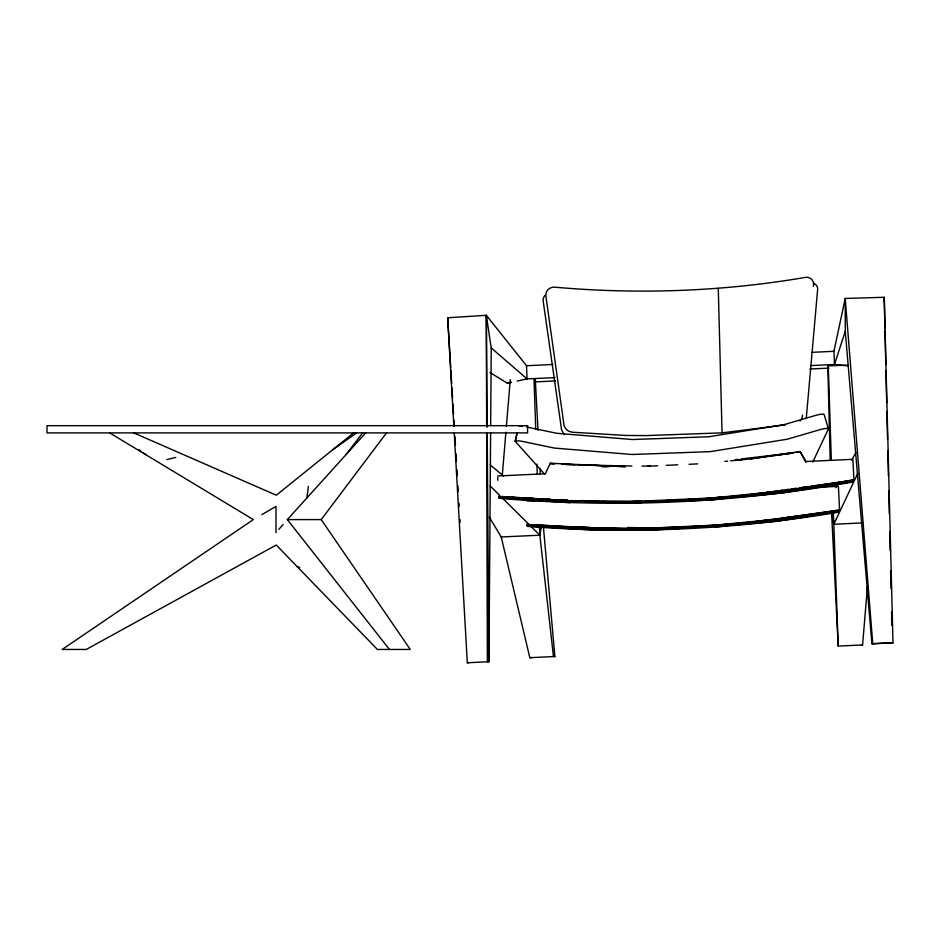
<?xml version="1.0" encoding="UTF-8"?>
<svg xmlns="http://www.w3.org/2000/svg" width="940" height="940" viewBox="0 0 940 940"><rect width="100%" height="100%" fill="white"/><g stroke="black" fill="none" stroke-linecap="round" stroke-linejoin="round"><path stroke-width="1.41" d="M490.61 432.952L488.953 661.713L487.355 661.819L486.673 432.764M490.668 425.62L491.221 347.906L486.321 315.299L447.663 317.779L453.832 425.949M540.136 526.941L539.854 535.189L553.46 656.602L554.882 656.496L543.379 526.541M884.058 301.576L884.235 297.287L845.213 298.462L833.956 351.302L834.485 364.485L848.045 365.907M502.36 474.571L505.896 432.224M506.378 426.384L510.279 379.643M802.466 415.151L802.455 415.727A8.483 7.638 -42.2 0 1 800.093 420.92M831.618 512.97L838.198 646.074L862.591 644.946L867.444 586.595M806.238 418.688L817.542 290.578A8.178 7.367 -42.2 0 0 816.531 285.384L813.511 282.834M306.934 497.918L308.367 486.321M541.287 527.222L539.854 535.189L501.22 536.987L489.341 517.129M544.742 474.289L515.226 441.389L517.035 433.176M515.226 441.389L517.047 433.434M813.359 286.336L813.535 285.654A8.366 7.543 -42.2 0 0 804.193 277.558L804.005 277.629C721.661 291.635 637.402 294.584 554.236 287.123A9.224 8.46 31 0 0 545.835 295.724L564.047 425.362A9.341 8.566 31 0 0 569.1 431.343L572.225 432.212L625.758 435.443L645.862 435.596L722.061 432.858L785.593 424.856M884.951 328.037L884.235 297.287L893 642.784L872.755 643.736L845.213 298.462L845.272 331.291L834.485 364.485L811.02 365.589M847.986 365.143L828.281 365.825L827.846 366.976L830.184 460.4M625.194 466.71L550.299 463.244L545.341 473.748L497.671 475.993M857.785 473.396L833.827 524.273L838.198 646.074M812.724 462.139L828.434 428.899L824.121 414.611A8.601 1.528 -16.5 0 0 816.096 415.269L784.113 424.61L708.795 436.759L632.561 439.532L556.727 433.281L526.694 427.019M730.545 460.823L750.508 458.873L800.105 451.517L806.05 461.517L852.921 459.319L853.908 479.706L852.721 482.044C736.232 503.006 617.11 508.481 499.199 498.282L498.623 496.273L570.051 500.726L618.215 502.195L641.292 501.279L570.051 500.726L498.764 496.778L516.248 497.565M812.16 487.578L838.421 486.344L839.561 509.88L838.363 512.194C735.761 529.62 631.128 534.402 527.364 526.4L526.788 524.391C631.069 532.228 736.208 528.01 839.314 510.338L781.868 518.069M835.989 487.719L838.127 483.959M851.652 460.118L855.917 452.598M544.906 295.36L544.072 296.594A9.024 8.284 31 0 0 543.155 300.918L561.58 429.815L564.212 434.644M389.442 649.458L287.346 519.597L321.21 519.597L386.516 432.894M346.096 454.572L362.664 432.894M278.898 529.314L283.116 524.461M287.346 519.597L365.672 432.894M353.64 432.894L276.313 495.216L133.75 432.894M515.214 441.13L518.88 440.872A9.153 1.481 12.7 0 1 523.145 441.553L554.365 448.075L632.091 454.49L710.229 451.647L787.426 439.18L820.221 429.603A8.965 1.598 -16.5 0 1 824.415 428.64L827.423 428.382A8.425 1.492 -16.5 0 1 828.434 428.899M332.842 449.649L356.648 432.894M261.778 514.685L276.007 506.413L276.007 532.639M166.674 459.613L175.768 457.428M489.963 372.487L507.353 383.203L511.572 382.274M517.2 381.053L527.046 378.914L554.917 377.61M853.908 479.706C776.146 494.581 697.304 500.809 618.215 502.195L602.188 501.466M839.561 509.88L777.298 519.127L714.894 525.19L737.336 524.062L839.079 510.808L714.471 527.269M762.457 493.042L737.841 496.52L715.963 497.554M765.348 492.63L769.695 492.02M772.586 491.608L775.488 491.209M779.836 490.586L782.726 490.187M785.617 489.775L788.519 489.364M792.866 488.753L795.757 488.342M800.105 487.731L808.788 486.509M811.678 486.098L853.673 480.176L783.22 490.786L712.344 497.965L618.215 502.195L618.402 502.865L641.033 503.299L619.072 502.454M750.508 458.873L793.149 452.998M800.257 452.022L795.922 452.528M769.625 492.149L737.841 496.52L738.029 497.19L782.573 492.948L852.956 481.574L711.944 500.045L618.402 502.865L499.058 497.777L570.051 502.712M772.516 491.749L776.851 491.162M779.742 490.762L784.077 490.163M786.968 489.764L797.085 488.377M799.975 487.978L853.438 480.646L738.029 497.19L618.402 502.865M601.412 527.822L632.091 529.02L737.336 524.062L771.811 519.421M774.689 519.033L778.99 518.457M739.286 460.154L742.189 459.766M761.059 457.251L763.962 456.863M768.321 456.288L771.223 455.9M774.125 455.512L792.996 452.986M737.536 524.731L838.598 511.736L776.605 521.289L737.536 524.731L652.113 530.113L527.222 525.907L589.697 529.831L632.279 529.702L737.536 524.731L737.336 524.062M735.268 459.66L738.159 459.319M741.037 458.978L793.031 452.869M724.846 461.376L727.701 461.105M454.243 433.258L467.321 662.759L468.719 662.653M501.22 536.987L529.831 657.706L531.84 657.565M647.754 466.24L657.671 465.758M862.697 522.887L833.827 524.273L832.065 512.864M486.65 426.889L486.321 315.299L526.518 365.731L552.92 364.485M811.96 352.336L833.956 351.302M507.353 383.203L510.279 383.062M535.119 381.899L555.587 380.935M809.904 368.997L828.904 368.116M666.26 465.347L677.705 464.818M689.161 464.278L697.739 463.878M527.14 500.95L535.859 500.55M529.831 657.706L554.882 656.496M467.321 662.759L488.953 661.713L487.214 432.729M845.272 331.291L871.92 643.736L893 642.784M861.44 644.957L862.591 644.946M871.92 643.736L872.755 643.736M631.891 466.029L578.981 464.983M641.926 466.064L650.515 466.087M589.639 527.834L526.929 524.896L548.807 525.448M627.556 527.457L652.348 528.092L632.091 529.02L632.279 529.702M601.67 466.452L608.944 466.687M601.941 466.534L606.335 466.687M550.299 463.244L554.847 463.913M562.167 464.196L625.159 466.639M499.058 497.777L542.968 499.493M545.893 499.598L564.917 500.339M570.78 500.574L586.877 501.196M594.197 501.478L608.826 502.054M526.929 524.896L548.843 525.754M553.225 525.93L569.288 526.564M576.584 526.846L589.732 527.364M550.452 463.737L553.296 463.866M561.861 464.243L574.692 464.806M519.162 497.695L533.732 498.365M541.005 498.694L549.747 499.081M561.403 499.61L567.231 499.88M581.801 500.538L594.914 501.138M297.181 566.644L299.731 567.537M109.686 432.894L253.318 519.597L62.169 649.458L86.221 649.458L276.243 545.024L377.41 649.458L410.275 649.458L321.21 519.597M138.697 449.567L141 451.235M143.291 452.904L145.594 454.572M490.222 464.947L503.652 476.098M531.605 499.34L533.85 501.196M491.221 347.906L527.046 378.914L526.518 365.731M490.128 485.898L499.457 495.145M502.559 498.224L528.456 523.897M530.536 525.942L539.854 535.189L539.419 526.541M805.874 462.28L800.105 451.517M832.887 513.346L833.827 524.273L833.298 512.746M447.663 317.779L450.695 367.458M450.883 370.384L451.682 383.532M451.952 387.914L452.575 398.149M452.927 404L453.55 414.223M453.914 420.074L454.267 425.914M454.889 436.148L455.43 444.914M455.959 453.679L456.405 460.988M456.946 469.753L457.298 475.605M457.921 485.827L458.285 491.679M459.002 503.37L459.178 506.284M459.977 519.444L460.154 522.358M535.283 379.278L537.997 430.309M540.018 468.214L540.324 474.054M497.73 477.438L497.871 480.34M534.038 379.666L535.73 429.18M536.928 464.137L537.269 474.336M828.281 365.825L831.348 460.494M891.567 617.827L891.79 625.159M718.277 288.368L722.061 432.858M885.022 330.962L885.809 364.626M885.95 370.489L886.702 402.696M886.902 411.473L887.56 439.286M887.83 451L888.418 475.887M888.758 490.527L889.299 513.945M889.71 531.511L890.157 550.546M890.638 571.038L891.05 588.605M891.602 612.034L891.907 625.206M486.321 315.299L487.167 426.854M519.291 426.231A8.777 1.41 12.7 0 1 522.123 426.267M527.587 425.679L47 425.679L47 432.894L527.587 432.894L527.587 425.679"/></g></svg>
